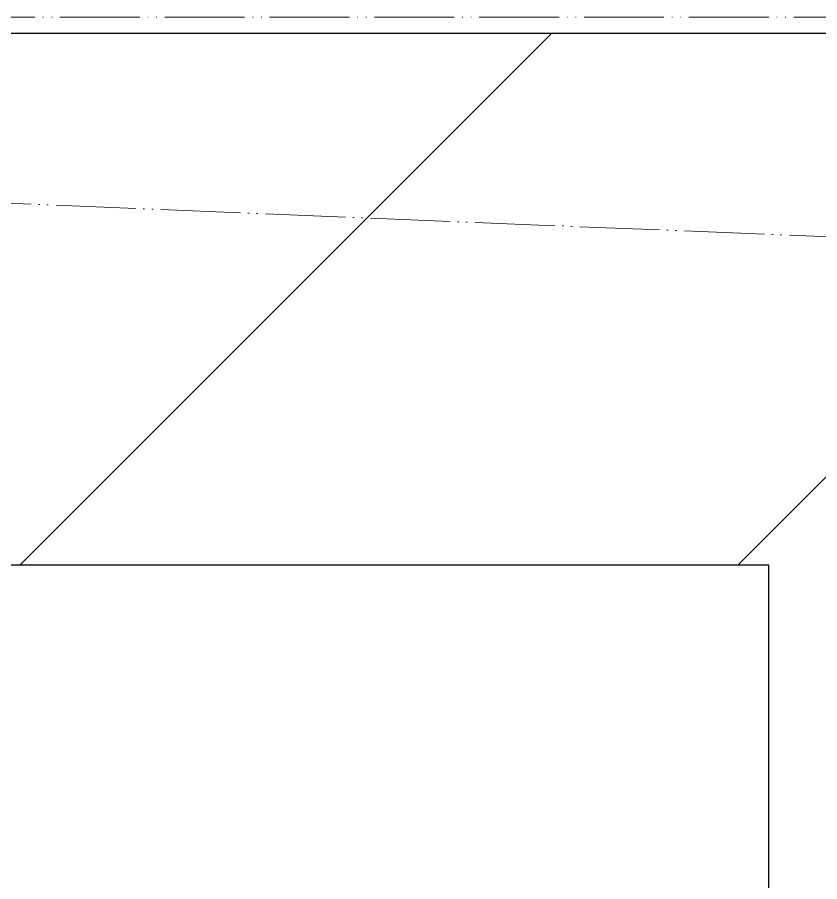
# Model space of a CAD drawing. Header units: millimetres. Extents: x -13069 to 207500, y -71366 to 56785.
# Drawn here: x 858.3 to 1009.1, y 8432.5 to 8595 of the extents above; entities that cross this region are included whole.
import ezdxf

# ---------------------------------------------------------------- set-up
doc = ezdxf.new("R2010")
doc.units = ezdxf.units.MM
doc.linetypes.add('ADSK_Штрихпунктирная 2 точки_ш15 п1_5 п1_5 п1_5', pattern=[19.5, 15, -1.5, 0, -1.5, 0, -1.5])
doc.layers.add('Линии', color=7, linetype='Continuous', lineweight=9, true_color=0x00a600)
doc.layers.add('Стены внутренние', color=7, linetype='Continuous', lineweight=18)
doc.layers.add('Стены несущие', color=7, linetype='Continuous', lineweight=30)
pattern_1 = [(45, (0, 0), (-381.66, 381.66), []), (45, (134.94, 0), (0, 763.322), []), (45, (-134.94, 0), (0, 763.322), [])]

msp = doc.modelspace()

# ---------------------------------------------------------------- hatches: boundary and pattern name
at = {"layer": 'Стены внутренние', "lineweight": 9}
h = msp.add_hatch(dxfattribs=at)
h.set_pattern_fill('FP_3', color=256, style=0, pattern_type=2)
h.set_pattern_definition(pattern_1)
h.paths.add_polyline_path([(999.568, 8492.011), (999.568, 8592.011), (131.51, 8592.011), (131.525, 8492.011), (969.079, 8492.011)])
h = msp.add_hatch(dxfattribs=at)
h.set_pattern_fill('FP_3', color=256, style=0, pattern_type=2)
h.set_pattern_definition(pattern_1)
h.paths.add_polyline_path([(999.568, 7525), (1099.568, 7525), (1099.568, 8592.011), (999.568, 8592.011), (999.568, 7644.32)])

# ---------------------------------------------------------------- linework, layer by layer
at = {"layer": 'Линии', "color": 7, "linetype": 'ADSK_Штрихпунктирная 2 точки_ш15 п1_5 п1_5 п1_5'}
for q in [(7350.56, 8295), (7399.565, 8595)]:
    msp.add_line((-0.435, 8595), q, dxfattribs=at)
at = {"layer": 'Стены несущие'}
for p, q in [((131.51, 8592.011), (1099.568, 8592.011)), ((999.568, 8492.011), (131.51, 8492.011)), ((999.568, 7525), (999.568, 8492.011))]:
    msp.add_line(p, q, dxfattribs=at)

doc.saveas('drawing.dxf')
